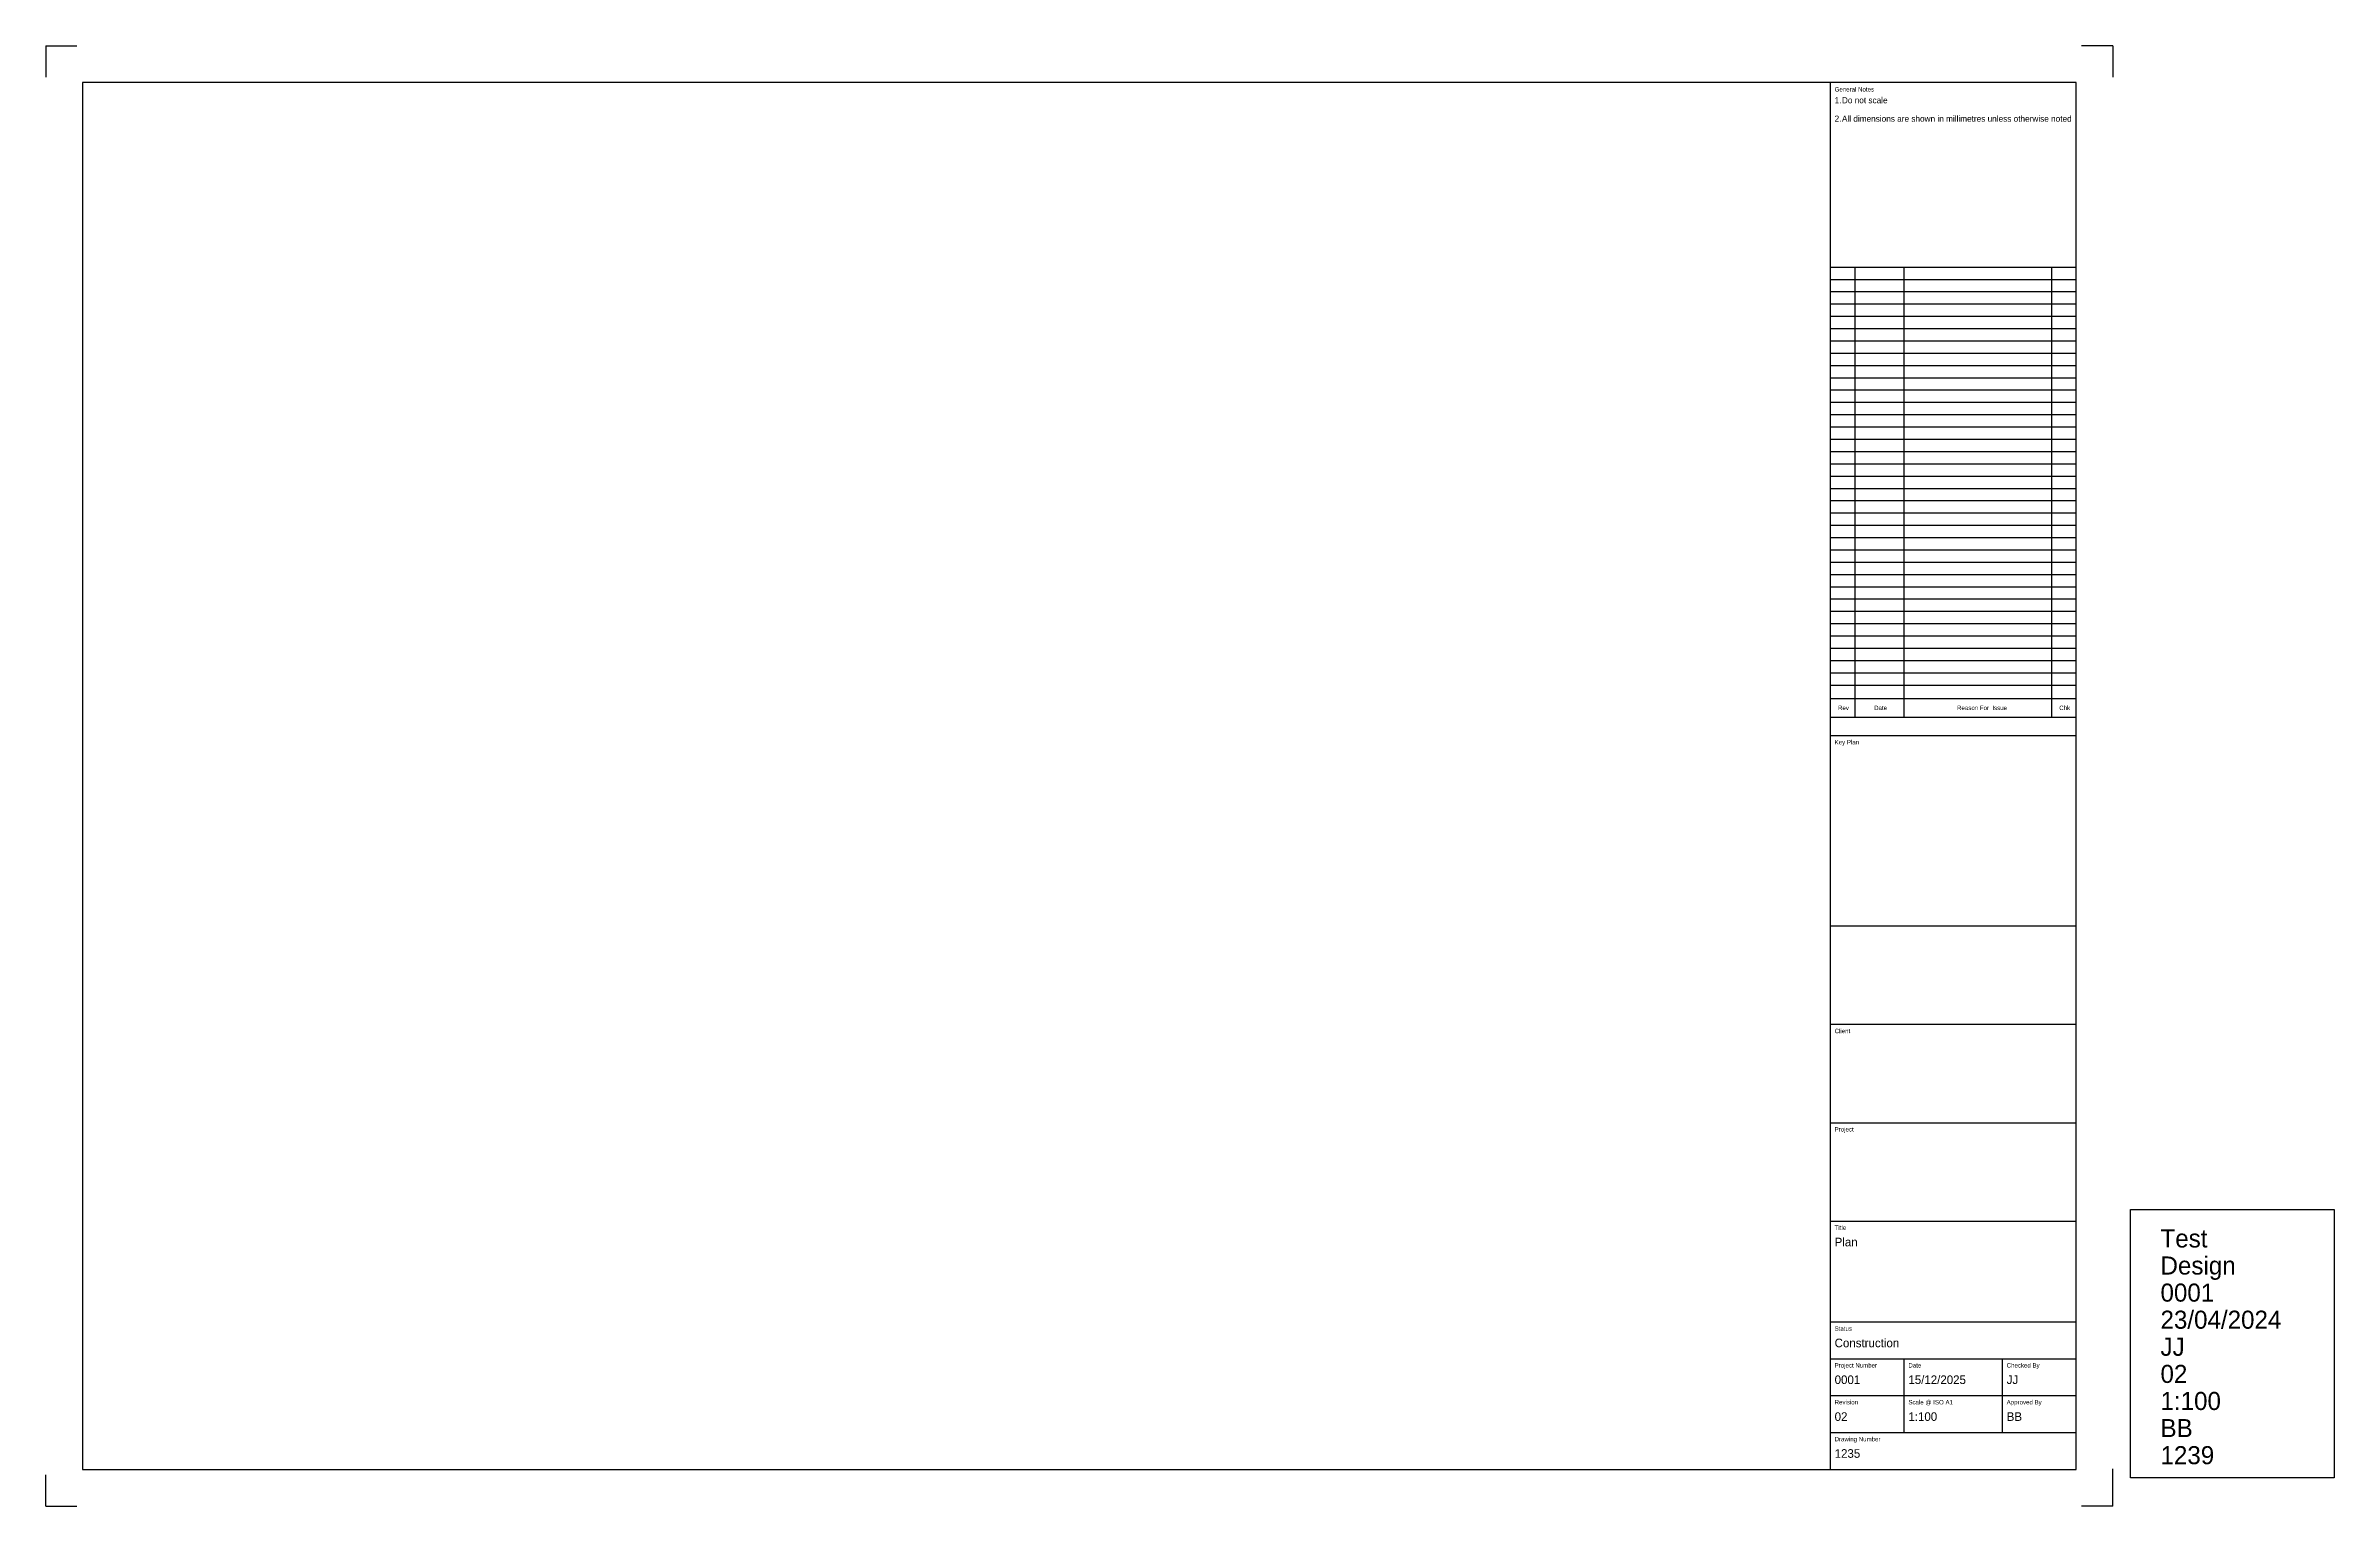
# Model space of a CAD drawing. Extents: x 0 to 931, y 0 to 594.
import ezdxf

# ---------------------------------------------------------------- set-up
doc = ezdxf.new("R2010")
doc.units = 0
doc.layers.add('Default', color=7, linetype='Continuous')
doc.layers.add('G-ANNO-TTLB', color=7, linetype='Continuous')

msp = doc.modelspace()

# ---------------------------------------------------------------- linework, layer by layer
at = {"layer": 'Default'}
msp.add_line((0, 0), (0.1, 0), dxfattribs=at)
msp.add_lwpolyline([(848.18, 120.75), (931.06, 120.75), (931.06, 11.52), (848.18, 11.52)], close=True, dxfattribs=at)
at = {"layer": 'G-ANNO-TTLB'}
for p, q in [((0, 594), (0, 581.3)), ((0, 594), (12.7, 594)), ((841, 594), (828.3, 594)), ((841, 594), (841, 581.3)), ((726, 579), (726, 15)), ((726, 504), (826, 504)), ((736, 504), (736, 320.96)), ((756, 504), (756, 320.96)), ((816, 504), (816, 320.96)), ((726, 499), (826, 499)), ((726, 494), (826, 494)), ((726, 489), (826, 489)), ((726, 484), (826, 484)), ((726, 479), (826, 479)), ((726, 474), (826, 474)), ((726, 469), (826, 469)), ((726, 464), (826, 464)), ((726, 459), (826, 459)), ((726, 454), (826, 454)), ((726, 449), (826, 449)), ((726, 444), (826, 444)), ((726, 439), (826, 439)), ((726, 434), (826, 434)), ((726, 429), (826, 429)), ((726, 424), (826, 424)), ((726, 419), (826, 419)), ((726, 414), (826, 414)), ((726, 409), (826, 409)), ((726, 404), (826, 404)), ((726, 399), (826, 399)), ((726, 394), (826, 394)), ((726, 389), (826, 389)), ((726, 384), (826, 384)), ((726, 379), (826, 379)), ((726, 374), (826, 374)), ((726, 369), (826, 369)), ((726, 364), (826, 364)), ((726, 359), (826, 359)), ((726, 354), (826, 354)), ((726, 349), (826, 349)), ((726, 344), (826, 344)), ((726, 339), (826, 339)), ((726, 334), (826, 334)), ((726, 328.46), (826, 328.46)), ((726, 320.96), (826, 320.96)), ((726, 313.46), (826, 313.46)), ((726, 236), (826, 236)), ((726, 196), (826, 196)), ((726, 156), (826, 156)), ((726, 116), (826, 116)), ((726, 74.95), (826, 74.95)), ((726, 60), (826, 60)), ((756, 60), (756, 45)), ((796, 60), (796, 45)), ((726, 45), (826, 45)), ((756, 45), (756, 30)), ((796, 45), (796, 30)), ((726, 30), (826, 30)), ((0, 0), (0, 12.7)), ((841, 0), (841, 15.24)), ((0, 0), (12.7, 0)), ((841, 0), (828.3, 0))]:
    msp.add_line(p, q, dxfattribs=at)
msp.add_lwpolyline([(15, 15), (826, 15), (826, 579), (15, 579)], close=True, dxfattribs=at)

# ---------------------------------------------------------------- texts
at = {"layer": 'Default'}
for s, height, p in [('Test', 7.346, (860.38, 105.25)), ('Plan', 3.5, (727.8, 105.7)), ('Design', 7.346, (860.38, 94.23)), ('0001', 7.346, (860.38, 83.21)), ('23/04/2024', 7.346, (860.38, 72.19)), ('Construction', 3.5, (727.8, 64.65)), ('JJ', 7.346, (860.38, 61.17)), ('02', 7.346, (860.38, 50.15)), ('0001', 3.5, (727.8, 49.7)), ('15/12/2025', 3.5, (757.8, 49.7)), ('JJ', 3.5, (797.8, 49.7)), ('1:100', 7.346, (860.38, 39.13)), ('02', 3.5, (727.8, 34.7)), ('1:100', 3.5, (757.8, 34.7)), ('BB', 3.5, (797.8, 34.7)), ('BB', 7.346, (860.38, 28.11)), ('1235', 3.5, (727.8, 19.7)), ('1239', 7.346, (860.38, 17.09))]:
    msp.add_text(s, height=height, dxfattribs=at).set_placement(p)
at = {"layer": 'G-ANNO-TTLB'}
for s, height, p in [('General Notes', 1.8, (727.8, 575.4)), ('1.', 2.5, (727.8, 570.61)), ('Do not scale', 2.5, (730.77, 570.61)), ('2.', 2.5, (727.8, 563.11)), ('All dimensions are shown in millimetres unless otherwise noted', 2.5, (730.77, 563.11)), ('Rev', 1.8, (729.18, 323.81)), ('Date', 1.8, (743.87, 323.81)), ('Reason For  Issue', 1.8, (777.62, 323.81)), ('Chk', 1.8, (819.17, 323.81)), ('Key Plan', 1.8, (727.8, 309.86)), ('Client', 1.8, (727.8, 192.4)), ('Project', 1.8, (727.8, 152.4)), ('Title', 1.8, (727.8, 112.4)), ('Status', 1.8, (727.8, 71.35)), ('Project Number', 1.8, (727.8, 56.4)), ('Date', 1.8, (757.8, 56.4)), ('Checked By', 1.8, (797.8, 56.4)), ('Revision', 1.8, (727.8, 41.4)), ('Scale @ ISO A1', 1.8, (757.8, 41.4)), ('Approved By', 1.8, (797.8, 41.4)), ('Drawing Number', 1.8, (727.8, 26.4))]:
    msp.add_text(s, height=height, dxfattribs=at).set_placement(p)

doc.saveas('drawing.dxf')
